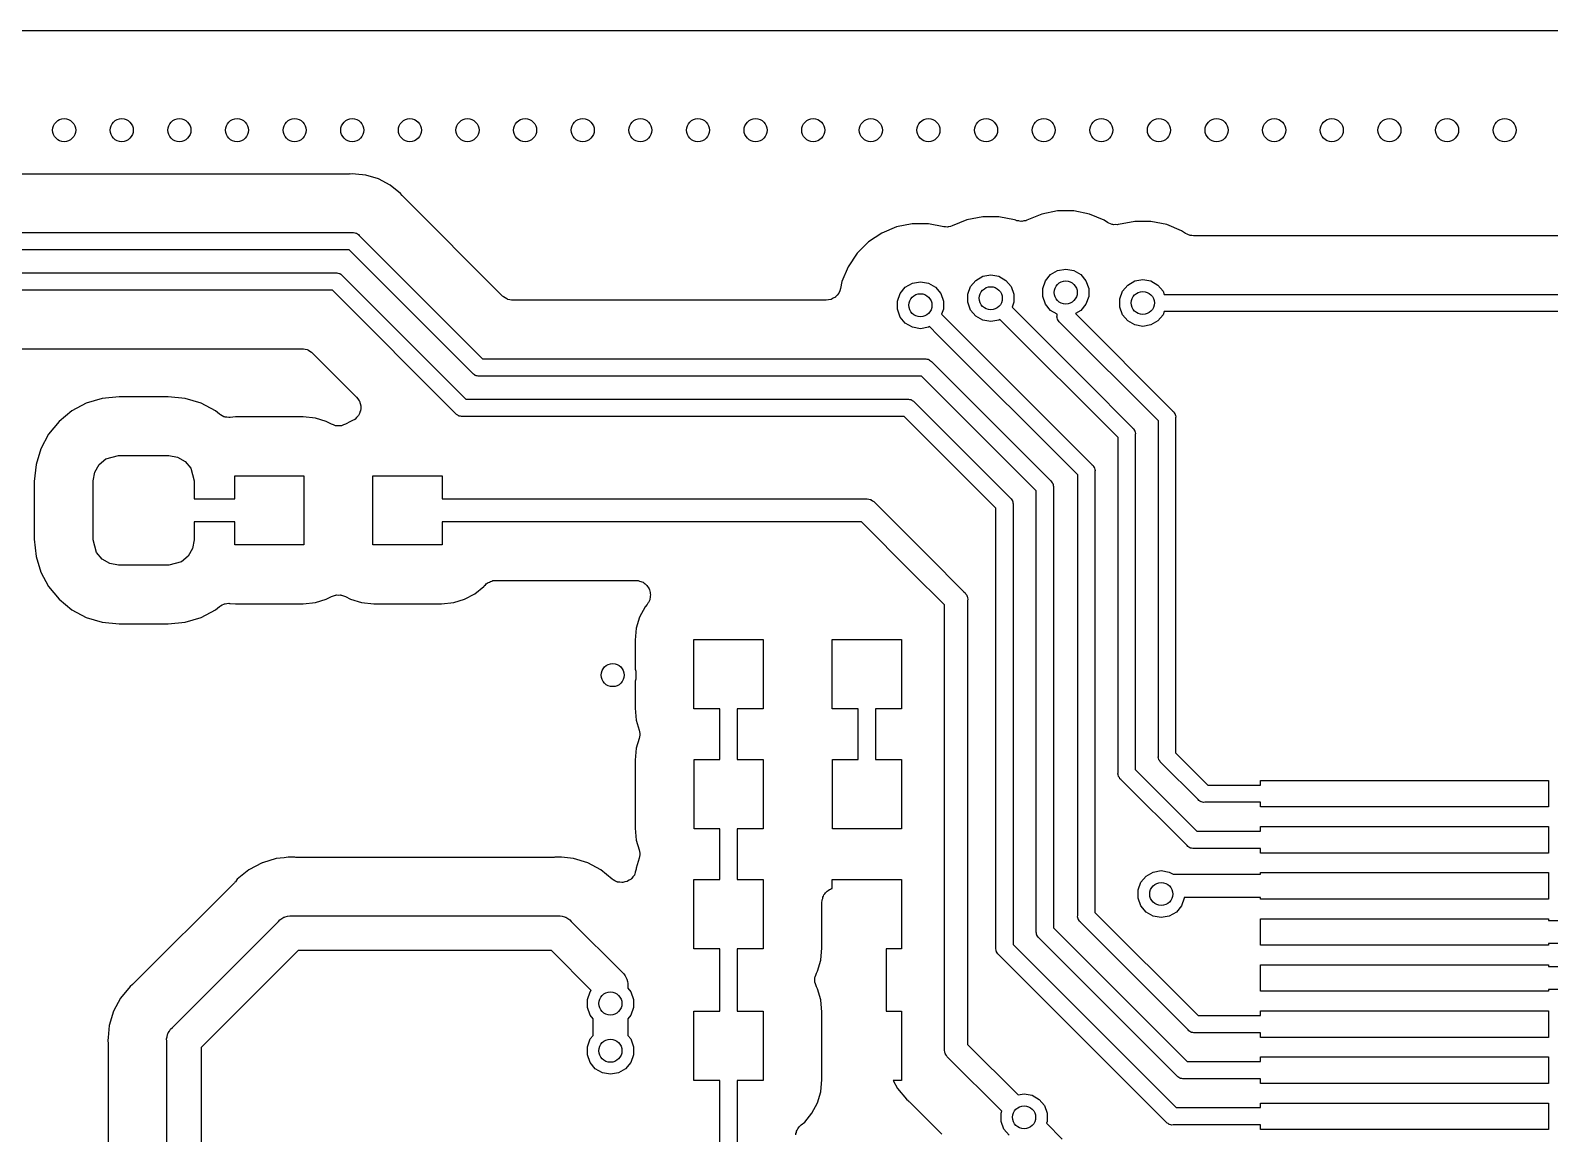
# Model space of a CAD drawing. Extents: x 552.7 to 632.3, y 410.9 to 459.8.
# Drawn here: x 580.66 to 593.84, y 450.2 to 459.78 of the extents above; entities that cross this region are included whole.
import ezdxf

# ---------------------------------------------------------------- set-up
doc = ezdxf.new("R2010")
doc.units = 0
doc.header["$MEASUREMENT"] = 0
doc.layers.add('BLACK', color=7, linetype='CONTINUOUS')

msp = doc.modelspace()

# ---------------------------------------------------------------- linework, layer by layer
at = {"layer": 'BLACK', "linetype": 'CONTINUOUS'}
for p, q in [((552.785, 459.776), (604.042, 459.776)), ((583.419, 458.529), (569.491, 458.529)), ((583.426, 458.53), (583.419, 458.529)), ((583.432, 458.529), (583.426, 458.53)), ((583.454, 458.531), (583.432, 458.529)), ((583.477, 458.529), (583.454, 458.531)), ((583.569, 458.52), (583.477, 458.529)), ((583.477, 458.529), (583.477, 458.529)), ((583.679, 458.487), (583.569, 458.52)), ((583.78, 458.433), (583.679, 458.487)), ((583.869, 458.36), (583.78, 458.433)), ((583.883, 458.342), (583.869, 458.36)), ((583.888, 458.338), (583.883, 458.342)), ((583.891, 458.333), (583.888, 458.338)), ((584.754, 457.47), (583.891, 458.333)), ((588.784, 458.132), (588.656, 458.079)), ((588.921, 458.159), (588.784, 458.132)), ((589.061, 458.159), (588.921, 458.159)), ((589.197, 458.132), (589.061, 458.159)), ((589.207, 458.128), (589.197, 458.132)), ((589.212, 458.127), (589.207, 458.128)), ((589.217, 458.124), (589.212, 458.127)), ((589.234, 458.122), (589.217, 458.124)), ((589.25, 458.118), (589.234, 458.122)), ((589.256, 458.119), (589.25, 458.118)), ((589.261, 458.118), (589.256, 458.119)), ((589.277, 458.122), (589.261, 458.118)), ((589.294, 458.124), (589.277, 458.122)), ((589.299, 458.127), (589.294, 458.124)), ((589.304, 458.128), (589.299, 458.127)), ((589.434, 458.182), (589.304, 458.128)), ((589.571, 458.209), (589.434, 458.182)), ((589.711, 458.209), (589.571, 458.209)), ((589.847, 458.182), (589.711, 458.209)), ((589.976, 458.128), (589.847, 458.182)), ((590.005, 458.109), (589.976, 458.128)), ((590.24, 458.118), (590.1, 458.09)), ((590.38, 458.118), (590.24, 458.118)), ((590.517, 458.091), (590.38, 458.118)), ((569.459, 458.021), (583.451, 458.021)), ((583.451, 458.021), (583.461, 458.022)), ((583.461, 458.022), (583.471, 458.019)), ((583.471, 458.019), (583.48, 458.017)), ((583.48, 458.017), (583.483, 458.016)), ((583.483, 458.016), (583.487, 458.015)), ((583.487, 458.015), (583.495, 458.009)), ((583.495, 458.009), (583.503, 458.004)), ((583.503, 458.004), (583.51, 457.996)), ((583.51, 457.996), (584.328, 457.178)), ((588.045, 458.017), (587.929, 457.94)), ((588.173, 458.071), (588.045, 458.017)), ((588.31, 458.098), (588.173, 458.071)), ((588.45, 458.098), (588.31, 458.098)), ((588.583, 458.071), (588.45, 458.098)), ((588.598, 458.071), (588.583, 458.071)), ((588.613, 458.069), (588.598, 458.071)), ((588.62, 458.071), (588.613, 458.069)), ((588.627, 458.071), (588.62, 458.071)), ((588.642, 458.075), (588.627, 458.071)), ((588.656, 458.079), (588.642, 458.075)), ((590.01, 458.107), (590.005, 458.109)), ((590.014, 458.103), (590.01, 458.107)), ((590.03, 458.098), (590.014, 458.103)), ((590.045, 458.091), (590.03, 458.098)), ((590.051, 458.091), (590.045, 458.091)), ((590.056, 458.089), (590.051, 458.091)), ((590.073, 458.09), (590.056, 458.089)), ((590.089, 458.088), (590.073, 458.09)), ((590.095, 458.09), (590.089, 458.088)), ((590.1, 458.09), (590.095, 458.09)), ((590.645, 458.037), (590.517, 458.091)), ((590.68, 458.014), (590.645, 458.037)), ((590.694, 458.008), (590.68, 458.014)), ((590.707, 458.001), (590.694, 458.008)), ((590.714, 457.999), (590.707, 458.001)), ((590.72, 457.997), (590.714, 457.999)), ((590.735, 457.996), (590.72, 457.997)), ((590.75, 457.993), (590.735, 457.996)), ((594.685, 457.993), (590.75, 457.993)), ((583.423, 457.871), (569.487, 457.871)), ((584.222, 457.072), (583.423, 457.871)), ((587.929, 457.94), (587.83, 457.841)), ((587.753, 457.725), (587.699, 457.597)), ((587.83, 457.841), (587.753, 457.725)), ((569.609, 457.671), (583.306, 457.671)), ((583.306, 457.671), (583.316, 457.672)), ((583.316, 457.672), (583.326, 457.669)), ((583.326, 457.669), (583.335, 457.667)), ((583.335, 457.667), (583.338, 457.666)), ((583.338, 457.666), (583.342, 457.665)), ((583.342, 457.665), (583.35, 457.659)), ((583.35, 457.659), (583.358, 457.654)), ((583.358, 457.654), (583.365, 457.646)), ((583.365, 457.646), (584.436, 456.575)), ((587.699, 457.597), (587.687, 457.535)), ((588.311, 457.581), (588.38, 457.593)), ((588.38, 457.593), (588.449, 457.581)), ((588.815, 457.552), (588.86, 457.606)), ((588.86, 457.606), (588.921, 457.642)), ((588.921, 457.642), (588.991, 457.654)), ((588.991, 457.654), (589.06, 457.642)), ((589.06, 457.642), (589.121, 457.606)), ((589.121, 457.606), (589.167, 457.552)), ((589.441, 457.536), (589.465, 457.602)), ((589.465, 457.602), (589.51, 457.656)), ((589.51, 457.656), (589.571, 457.692)), ((589.571, 457.692), (589.641, 457.704)), ((589.641, 457.704), (589.71, 457.692)), ((589.71, 457.692), (589.771, 457.656)), ((589.771, 457.656), (589.817, 457.602)), ((589.817, 457.602), (589.841, 457.536)), ((590.179, 457.566), (590.241, 457.601)), ((590.241, 457.601), (590.31, 457.613)), ((590.31, 457.613), (590.379, 457.601)), ((590.379, 457.601), (590.441, 457.566)), ((583.278, 457.521), (569.637, 457.521)), ((584.35, 456.449), (583.278, 457.521)), ((584.759, 457.467), (584.754, 457.47)), ((584.762, 457.463), (584.759, 457.467)), ((584.777, 457.454), (584.762, 457.463)), ((584.79, 457.445), (584.777, 457.454)), ((587.624, 457.451), (587.606, 457.441)), ((587.642, 457.461), (587.624, 457.451)), ((587.643, 457.462), (587.642, 457.461)), ((587.644, 457.463), (587.643, 457.462)), ((587.657, 457.479), (587.644, 457.463)), ((587.671, 457.494), (587.657, 457.479)), ((587.672, 457.495), (587.671, 457.494)), ((587.68, 457.516), (587.672, 457.496)), ((587.672, 457.496), (587.672, 457.495)), ((587.687, 457.535), (587.68, 457.516)), ((588.18, 457.425), (588.204, 457.492)), ((588.204, 457.492), (588.249, 457.546)), ((588.249, 457.546), (588.311, 457.581)), ((588.449, 457.581), (588.511, 457.546)), ((588.511, 457.546), (588.556, 457.492)), ((588.556, 457.492), (588.58, 457.425)), ((588.791, 457.486), (588.815, 457.552)), ((588.791, 457.416), (588.791, 457.486)), ((589.167, 457.552), (589.191, 457.486)), ((589.191, 457.486), (589.191, 457.416)), ((589.441, 457.466), (589.441, 457.536)), ((589.465, 457.399), (589.441, 457.466)), ((589.841, 457.466), (589.817, 457.399)), ((589.841, 457.536), (589.841, 457.466)), ((590.11, 457.445), (590.134, 457.512)), ((590.134, 457.512), (590.179, 457.566)), ((590.441, 457.566), (590.486, 457.512)), ((590.486, 457.512), (590.496, 457.485)), ((590.496, 457.485), (594.717, 457.485)), ((584.796, 457.443), (584.79, 457.445)), ((584.801, 457.441), (584.796, 457.443)), ((584.817, 457.438), (584.801, 457.441)), ((584.833, 457.433), (584.817, 457.438)), ((584.839, 457.434), (584.833, 457.433)), ((584.844, 457.433), (584.839, 457.434)), ((587.562, 457.433), (584.844, 457.433)), ((587.583, 457.437), (587.562, 457.433)), ((587.603, 457.44), (587.583, 457.437)), ((587.605, 457.44), (587.603, 457.44)), ((587.606, 457.441), (587.605, 457.44)), ((588.18, 457.355), (588.18, 457.425)), ((588.204, 457.288), (588.18, 457.355)), ((588.58, 457.355), (588.564, 457.312)), ((588.58, 457.425), (588.58, 457.355)), ((588.815, 457.349), (588.791, 457.416)), ((588.86, 457.295), (588.815, 457.349)), ((589.191, 457.416), (589.175, 457.373)), ((589.175, 457.373), (589.818, 456.73)), ((589.51, 457.345), (589.465, 457.399)), ((589.566, 457.313), (589.51, 457.345)), ((589.771, 457.345), (589.725, 457.318)), ((589.817, 457.399), (589.771, 457.345)), ((590.11, 457.375), (590.11, 457.445)), ((590.134, 457.308), (590.11, 457.375)), ((590.496, 457.335), (590.486, 457.308)), ((594.689, 457.335), (590.496, 457.335)), ((588.249, 457.234), (588.204, 457.288)), ((588.311, 457.199), (588.249, 457.234)), ((588.38, 457.187), (588.311, 457.199)), ((588.449, 457.199), (588.38, 457.187)), ((588.459, 457.205), (588.449, 457.199)), ((588.532, 457.132), (588.459, 457.205)), ((588.564, 457.312), (588.638, 457.238)), ((588.638, 457.238), (588.638, 457.238)), ((588.638, 457.238), (589.871, 456.005)), ((588.921, 457.26), (588.86, 457.295)), ((588.991, 457.248), (588.921, 457.26)), ((589.06, 457.26), (588.991, 457.248)), ((589.07, 457.266), (589.06, 457.26)), ((590.095, 456.241), (589.07, 457.266)), ((589.565, 457.289), (589.566, 457.299)), ((589.568, 457.28), (589.565, 457.289)), ((589.566, 457.299), (589.566, 457.313)), ((589.569, 457.27), (589.568, 457.28)), ((589.571, 457.267), (589.569, 457.27)), ((589.572, 457.264), (589.571, 457.267)), ((589.578, 457.256), (589.572, 457.264)), ((589.583, 457.247), (589.578, 457.256)), ((589.59, 457.241), (589.583, 457.247)), ((590.445, 456.386), (589.59, 457.241)), ((589.725, 457.318), (590.571, 456.472)), ((590.179, 457.254), (590.134, 457.308)), ((590.241, 457.219), (590.179, 457.254)), ((590.31, 457.207), (590.241, 457.219)), ((590.379, 457.219), (590.31, 457.207)), ((590.441, 457.254), (590.379, 457.219)), ((590.486, 457.308), (590.441, 457.254)), ((584.495, 456.799), (584.222, 457.072)), ((584.222, 457.072), (584.222, 457.072)), ((584.328, 457.178), (584.328, 457.178)), ((584.328, 457.178), (584.581, 456.925)), ((589.745, 455.919), (588.532, 457.132)), ((588.532, 457.132), (588.532, 457.132)), ((577.589, 457.013), (583.015, 457.013)), ((583.015, 457.013), (583.021, 457.012)), ((583.021, 457.012), (583.026, 457.012)), ((583.026, 457.012), (583.042, 457.008)), ((583.042, 457.008), (583.059, 457.005)), ((583.059, 457.005), (583.064, 457.002)), ((583.064, 457.002), (583.069, 457.001)), ((583.069, 457.001), (583.083, 456.991)), ((583.083, 456.991), (583.097, 456.983)), ((583.097, 456.983), (583.1, 456.979)), ((583.1, 456.979), (583.105, 456.975)), ((583.105, 456.975), (583.488, 456.593)), ((584.581, 456.925), (588.417, 456.925)), ((588.417, 456.925), (588.427, 456.926)), ((588.427, 456.926), (588.436, 456.923)), ((588.436, 456.923), (588.446, 456.922)), ((584.501, 456.792), (584.495, 456.799)), ((584.51, 456.787), (584.501, 456.792)), ((588.446, 456.922), (588.449, 456.92)), ((588.449, 456.92), (588.452, 456.919)), ((588.452, 456.919), (588.46, 456.913)), ((588.46, 456.913), (588.469, 456.908)), ((588.469, 456.908), (588.475, 456.901)), ((588.475, 456.901), (589.511, 455.865)), ((584.518, 456.781), (584.51, 456.787)), ((584.521, 456.78), (584.518, 456.781)), ((584.524, 456.778), (584.521, 456.78)), ((584.534, 456.777), (584.524, 456.778)), ((584.543, 456.774), (584.534, 456.777)), ((584.553, 456.775), (584.543, 456.774)), ((588.389, 456.775), (584.553, 456.775)), ((589.385, 455.779), (588.389, 456.775)), ((589.818, 456.73), (589.818, 456.73)), ((589.818, 456.73), (590.221, 456.327)), ((581.142, 456.54), (581.016, 456.473)), ((581.279, 456.581), (581.142, 456.54)), ((581.427, 456.596), (581.279, 456.581)), ((581.853, 456.596), (581.427, 456.596)), ((582.001, 456.581), (581.853, 456.596)), ((582.138, 456.54), (582.001, 456.581)), ((582.264, 456.473), (582.138, 456.54)), ((583.488, 456.593), (583.499, 456.577)), ((583.499, 456.577), (583.511, 456.561)), ((583.511, 456.561), (583.512, 456.559)), ((583.512, 456.559), (583.513, 456.557)), ((583.513, 456.557), (583.518, 456.538)), ((583.518, 456.538), (583.524, 456.518)), ((584.436, 456.575), (588.267, 456.575)), ((588.267, 456.575), (588.277, 456.576)), ((588.277, 456.576), (588.286, 456.573)), ((588.286, 456.573), (588.296, 456.572)), ((588.296, 456.572), (588.299, 456.57)), ((588.299, 456.57), (588.302, 456.569)), ((588.302, 456.569), (588.31, 456.563)), ((588.31, 456.563), (588.319, 456.558)), ((588.319, 456.558), (588.325, 456.551)), ((588.325, 456.551), (589.161, 455.715)), ((581.016, 456.473), (580.906, 456.382)), ((582.298, 456.445), (582.264, 456.473)), ((582.303, 456.442), (582.298, 456.445)), ((582.307, 456.438), (582.303, 456.442)), ((582.322, 456.431), (582.307, 456.438)), ((582.336, 456.423), (582.322, 456.431)), ((582.342, 456.422), (582.336, 456.423)), ((582.347, 456.42), (582.342, 456.422)), ((582.363, 456.419), (582.347, 456.42)), ((582.38, 456.416), (582.363, 456.419)), ((582.385, 456.417), (582.38, 456.416)), ((582.391, 456.417), (582.385, 456.417)), ((582.436, 456.421), (582.391, 456.417)), ((583.024, 456.421), (582.436, 456.421)), ((583.13, 456.411), (583.024, 456.421)), ((583.225, 456.382), (583.13, 456.411)), ((583.471, 456.399), (583.453, 456.391)), ((583.472, 456.401), (583.471, 456.399)), ((583.474, 456.402), (583.472, 456.401)), ((583.488, 456.416), (583.474, 456.402)), ((583.502, 456.43), (583.488, 456.416)), ((583.503, 456.432), (583.502, 456.43)), ((583.504, 456.434), (583.503, 456.432)), ((583.512, 456.452), (583.504, 456.434)), ((583.52, 456.47), (583.512, 456.452)), ((583.521, 456.472), (583.52, 456.47)), ((583.523, 456.494), (583.521, 456.474)), ((583.521, 456.474), (583.521, 456.472)), ((583.524, 456.514), (583.523, 456.494)), ((583.524, 456.518), (583.524, 456.516)), ((583.524, 456.516), (583.524, 456.514)), ((584.356, 456.442), (584.35, 456.449)), ((584.365, 456.437), (584.356, 456.442)), ((584.373, 456.431), (584.365, 456.437)), ((584.376, 456.43), (584.373, 456.431)), ((584.379, 456.428), (584.376, 456.43)), ((584.389, 456.427), (584.379, 456.428)), ((584.398, 456.424), (584.389, 456.427)), ((584.408, 456.425), (584.398, 456.424)), ((588.239, 456.425), (584.408, 456.425)), ((589.035, 455.629), (588.239, 456.425)), ((590.571, 456.472), (590.578, 456.466)), ((590.578, 456.466), (590.583, 456.457)), ((590.583, 456.457), (590.589, 456.449)), ((590.589, 456.449), (590.59, 456.446)), ((590.59, 456.446), (590.592, 456.443)), ((590.592, 456.443), (590.593, 456.433)), ((590.593, 456.433), (590.596, 456.423)), ((590.596, 456.423), (590.595, 456.413)), ((590.595, 456.413), (590.595, 453.506)), ((580.815, 456.271), (580.748, 456.145)), ((580.906, 456.382), (580.815, 456.271)), ((583.27, 456.358), (583.225, 456.382)), ((583.287, 456.352), (583.27, 456.358)), ((583.304, 456.345), (583.287, 456.352)), ((583.308, 456.345), (583.304, 456.345)), ((583.312, 456.344), (583.308, 456.345)), ((583.33, 456.345), (583.312, 456.344)), ((583.348, 456.344), (583.33, 456.345)), ((583.352, 456.345), (583.348, 456.344)), ((583.356, 456.345), (583.352, 456.345)), ((583.373, 456.352), (583.356, 456.345)), ((583.39, 456.358), (583.373, 456.352)), ((583.435, 456.382), (583.39, 456.358)), ((583.453, 456.391), (583.435, 456.382)), ((583.435, 456.382), (583.435, 456.382)), ((590.221, 456.327), (590.228, 456.321)), ((590.228, 456.321), (590.233, 456.312)), ((590.233, 456.312), (590.239, 456.304)), ((590.239, 456.304), (590.24, 456.301)), ((590.24, 456.301), (590.242, 456.298)), ((590.242, 456.298), (590.243, 456.288)), ((590.243, 456.288), (590.246, 456.278)), ((590.246, 456.278), (590.245, 456.268)), ((590.245, 456.268), (590.245, 453.361)), ((590.445, 453.478), (590.445, 456.386)), ((580.748, 456.145), (580.706, 456.009)), ((590.095, 453.333), (590.095, 456.241)), ((580.706, 456.009), (580.691, 455.86)), ((581.216, 455.941), (581.254, 456.007)), ((581.254, 456.007), (581.312, 456.056)), ((581.312, 456.056), (581.421, 456.085)), ((581.421, 456.085), (581.859, 456.085)), ((581.859, 456.085), (581.934, 456.072)), ((581.934, 456.072), (581.999, 456.034)), ((581.999, 456.034), (582.048, 455.976)), ((589.871, 456.005), (589.878, 455.999)), ((581.202, 455.866), (581.216, 455.941)), ((582.048, 455.976), (582.077, 455.866)), ((582.43, 455.71), (582.43, 455.91)), ((582.43, 455.91), (583.03, 455.91)), ((583.03, 455.91), (583.03, 455.31)), ((583.63, 455.31), (583.63, 455.91)), ((583.63, 455.91), (584.23, 455.91)), ((584.23, 455.91), (584.23, 455.71)), ((589.745, 452.093), (589.745, 455.919)), ((589.878, 455.999), (589.883, 455.99)), ((589.883, 455.99), (589.889, 455.982)), ((589.889, 455.982), (589.89, 455.979)), ((589.89, 455.979), (589.892, 455.976)), ((589.892, 455.976), (589.893, 455.966)), ((589.893, 455.966), (589.896, 455.957)), ((589.896, 455.957), (589.895, 455.947)), ((589.895, 455.947), (589.895, 452.121)), ((580.691, 455.86), (580.691, 455.36)), ((581.202, 455.354), (581.202, 455.866)), ((582.077, 455.866), (582.077, 455.71)), ((589.385, 451.958), (589.385, 455.779)), ((589.511, 455.865), (589.518, 455.859)), ((589.518, 455.859), (589.523, 455.85)), ((589.523, 455.85), (589.529, 455.842)), ((589.529, 455.842), (589.53, 455.839)), ((589.53, 455.839), (589.532, 455.836)), ((589.532, 455.836), (589.533, 455.826)), ((589.533, 455.826), (589.536, 455.817)), ((589.536, 455.817), (589.535, 455.807)), ((589.535, 455.807), (589.535, 451.986)), ((582.077, 455.71), (582.43, 455.71)), ((584.23, 455.71), (587.906, 455.71)), ((587.906, 455.71), (587.919, 455.711)), ((587.919, 455.711), (587.932, 455.708)), ((587.932, 455.708), (587.945, 455.705)), ((587.945, 455.705), (587.949, 455.703)), ((587.949, 455.703), (587.953, 455.702)), ((587.953, 455.702), (587.964, 455.694)), ((587.964, 455.694), (587.975, 455.688)), ((587.975, 455.688), (587.984, 455.678)), ((587.984, 455.678), (588.445, 455.217)), ((589.035, 451.813), (589.035, 455.629)), ((589.161, 455.715), (589.168, 455.709)), ((589.168, 455.709), (589.173, 455.7)), ((589.173, 455.7), (589.179, 455.692)), ((589.179, 455.692), (589.18, 455.689)), ((589.18, 455.689), (589.182, 455.686)), ((589.182, 455.686), (589.183, 455.676)), ((589.183, 455.676), (589.186, 455.667)), ((589.186, 455.667), (589.185, 455.657)), ((589.185, 455.657), (589.185, 451.841)), ((582.43, 455.51), (582.077, 455.51)), ((582.077, 455.51), (582.077, 455.354)), ((582.43, 455.31), (582.43, 455.51)), ((587.869, 455.51), (584.23, 455.51)), ((584.23, 455.51), (584.23, 455.31)), ((588.303, 455.075), (587.869, 455.51)), ((580.691, 455.36), (580.706, 455.211)), ((581.232, 455.244), (581.202, 455.354)), ((582.077, 455.354), (582.064, 455.279)), ((580.706, 455.211), (580.748, 455.075)), ((581.281, 455.186), (581.232, 455.244)), ((582.026, 455.213), (581.968, 455.164)), ((582.064, 455.279), (582.026, 455.213)), ((583.03, 455.31), (582.43, 455.31)), ((584.23, 455.31), (583.63, 455.31)), ((588.445, 455.217), (588.758, 454.904)), ((581.346, 455.148), (581.281, 455.186)), ((581.421, 455.135), (581.346, 455.148)), ((581.859, 455.135), (581.421, 455.135)), ((581.968, 455.164), (581.859, 455.135)), ((580.748, 455.075), (580.815, 454.949)), ((580.815, 454.949), (580.906, 454.838)), ((584.514, 454.886), (584.591, 454.949)), ((584.591, 454.949), (584.596, 454.956)), ((584.596, 454.956), (584.605, 454.963)), ((584.605, 454.963), (584.613, 454.972)), ((584.613, 454.972), (584.622, 454.978)), ((584.622, 454.978), (584.63, 454.984)), ((584.63, 454.984), (584.641, 454.988)), ((584.641, 454.988), (584.651, 454.994)), ((584.651, 454.994), (584.661, 454.996)), ((584.661, 454.996), (584.671, 455)), ((584.671, 455), (584.683, 455)), ((584.683, 455), (584.694, 455.002)), ((584.694, 455.002), (585.911, 455.002)), ((585.911, 455.002), (585.921, 455)), ((585.921, 455), (585.932, 455)), ((585.932, 455), (585.943, 454.996)), ((585.943, 454.996), (585.954, 454.994)), ((585.954, 454.994), (585.963, 454.989)), ((585.963, 454.989), (585.973, 454.986)), ((585.973, 454.986), (585.982, 454.978)), ((585.982, 454.978), (585.993, 454.972)), ((585.993, 454.972), (585.999, 454.964)), ((585.999, 454.964), (586.007, 454.958)), ((586.007, 454.958), (586.013, 454.948)), ((586.013, 454.948), (586.021, 454.938)), ((588.59, 454.789), (588.303, 455.075)), ((580.906, 454.838), (581.016, 454.747)), ((583.13, 454.809), (583.225, 454.838)), ((583.225, 454.838), (583.27, 454.862)), ((583.27, 454.862), (583.287, 454.868)), ((583.287, 454.868), (583.304, 454.875)), ((583.304, 454.875), (583.308, 454.875)), ((583.308, 454.875), (583.312, 454.876)), ((583.312, 454.876), (583.33, 454.875)), ((583.33, 454.875), (583.348, 454.876)), ((583.348, 454.876), (583.352, 454.875)), ((583.352, 454.875), (583.356, 454.875)), ((583.356, 454.875), (583.373, 454.868)), ((583.373, 454.868), (583.39, 454.862)), ((583.39, 454.862), (583.435, 454.838)), ((583.435, 454.838), (583.53, 454.809)), ((584.33, 454.809), (584.425, 454.838)), ((584.425, 454.838), (584.514, 454.886)), ((586.021, 454.938), (586.025, 454.929)), ((586.025, 454.823), (586.021, 454.811)), ((586.025, 454.929), (586.03, 454.92)), ((586.031, 454.833), (586.025, 454.823)), ((586.03, 454.92), (586.032, 454.908)), ((586.032, 454.843), (586.031, 454.833)), ((586.032, 454.908), (586.036, 454.897)), ((586.036, 454.853), (586.032, 454.843)), ((586.036, 454.897), (586.036, 454.887)), ((586.036, 454.887), (586.038, 454.876)), ((586.038, 454.876), (586.036, 454.865)), ((586.036, 454.865), (586.036, 454.853)), ((588.758, 454.904), (588.768, 454.895)), ((588.768, 454.895), (588.774, 454.884)), ((588.774, 454.884), (588.782, 454.873)), ((588.782, 454.873), (588.783, 454.869)), ((588.783, 454.869), (588.785, 454.865)), ((588.785, 454.865), (588.788, 454.852)), ((588.788, 454.852), (588.791, 454.839)), ((588.791, 454.839), (588.79, 454.826)), ((588.79, 454.826), (588.79, 450.973)), ((581.016, 454.747), (581.142, 454.68)), ((582.138, 454.68), (582.264, 454.747)), ((582.264, 454.747), (582.298, 454.775)), ((582.298, 454.775), (582.303, 454.778)), ((582.303, 454.778), (582.307, 454.782)), ((582.307, 454.782), (582.322, 454.789)), ((582.322, 454.789), (582.336, 454.797)), ((582.336, 454.797), (582.342, 454.798)), ((582.342, 454.798), (582.347, 454.8)), ((582.347, 454.8), (582.363, 454.801)), ((582.363, 454.801), (582.38, 454.804)), ((582.38, 454.804), (582.385, 454.803)), ((582.385, 454.803), (582.391, 454.803)), ((582.391, 454.803), (582.436, 454.799)), ((582.436, 454.799), (583.024, 454.799)), ((583.024, 454.799), (583.13, 454.809)), ((583.53, 454.809), (583.636, 454.799)), ((583.636, 454.799), (584.224, 454.799)), ((584.224, 454.799), (584.33, 454.809)), ((585.943, 454.684), (585.914, 454.588)), ((585.991, 454.772), (585.943, 454.684)), ((586.009, 454.794), (585.991, 454.772)), ((586.014, 454.804), (586.009, 454.794)), ((586.021, 454.811), (586.014, 454.804)), ((588.59, 450.936), (588.59, 454.789)), ((581.142, 454.68), (581.279, 454.639)), ((581.279, 454.639), (581.427, 454.624)), ((581.427, 454.624), (581.853, 454.624)), ((581.853, 454.624), (582.001, 454.639)), ((582.001, 454.639), (582.138, 454.68)), ((585.914, 454.588), (585.904, 454.482)), ((585.904, 454.482), (585.904, 454.232)), ((586.415, 453.888), (586.415, 454.488)), ((586.415, 454.488), (587.015, 454.488)), ((587.015, 454.488), (587.015, 453.888)), ((587.615, 453.888), (587.615, 454.488)), ((587.615, 454.488), (588.215, 454.488)), ((588.215, 454.488), (588.215, 453.888)), ((585.904, 454.232), (585.91, 454.215)), ((585.91, 454.215), (585.91, 454.145)), ((585.91, 454.145), (585.904, 454.128)), ((585.904, 454.128), (585.904, 453.894)), ((585.904, 453.894), (585.914, 453.789)), ((585.914, 453.789), (585.94, 453.703)), ((586.64, 453.888), (586.415, 453.888)), ((586.64, 453.447), (586.64, 453.888)), ((587.015, 453.888), (586.79, 453.888)), ((586.79, 453.888), (586.79, 453.447)), ((587.841, 453.888), (587.615, 453.888)), ((587.841, 453.447), (587.841, 453.888)), ((588.215, 453.888), (587.991, 453.888)), ((587.991, 453.888), (587.991, 453.447)), ((585.94, 453.63), (585.915, 453.546)), ((585.94, 453.703), (585.942, 453.688)), ((585.942, 453.645), (585.94, 453.63)), ((585.942, 453.688), (585.945, 453.674)), ((585.945, 453.66), (585.942, 453.645)), ((585.945, 453.674), (585.945, 453.667)), ((585.945, 453.667), (585.945, 453.66)), ((585.915, 453.546), (585.904, 453.441)), ((590.595, 453.506), (590.875, 453.226)), ((585.904, 453.441), (585.904, 452.853)), ((586.416, 452.847), (586.416, 453.447)), ((586.416, 453.447), (586.64, 453.447)), ((586.79, 453.447), (587.016, 453.447)), ((587.016, 453.447), (587.016, 452.847)), ((587.616, 452.847), (587.616, 453.447)), ((587.616, 453.447), (587.841, 453.447)), ((587.991, 453.447), (588.216, 453.447)), ((588.216, 453.447), (588.216, 452.847)), ((590.444, 453.468), (590.445, 453.478)), ((590.447, 453.459), (590.444, 453.468)), ((590.448, 453.449), (590.447, 453.459)), ((590.45, 453.446), (590.448, 453.449)), ((590.451, 453.443), (590.45, 453.446)), ((590.457, 453.435), (590.451, 453.443)), ((590.462, 453.426), (590.457, 453.435)), ((590.469, 453.42), (590.462, 453.426)), ((590.789, 453.1), (590.469, 453.42)), ((590.094, 453.323), (590.095, 453.333)), ((590.097, 453.314), (590.094, 453.323)), ((590.098, 453.304), (590.097, 453.314)), ((590.1, 453.301), (590.098, 453.304)), ((590.101, 453.298), (590.1, 453.301)), ((590.107, 453.29), (590.101, 453.298)), ((590.112, 453.281), (590.107, 453.29)), ((590.119, 453.275), (590.112, 453.281)), ((590.694, 452.7), (590.119, 453.275)), ((590.245, 453.361), (590.78, 452.826)), ((591.33, 453.226), (591.33, 453.266)), ((591.33, 453.266), (593.83, 453.266)), ((593.83, 453.266), (593.83, 453.036)), ((590.795, 453.092), (590.789, 453.1)), ((590.875, 453.226), (591.33, 453.226)), ((590.804, 453.087), (590.795, 453.092)), ((590.812, 453.082), (590.804, 453.087)), ((590.815, 453.081), (590.812, 453.082)), ((590.818, 453.079), (590.815, 453.081)), ((590.828, 453.078), (590.818, 453.079)), ((590.838, 453.075), (590.828, 453.078)), ((590.847, 453.076), (590.838, 453.075)), ((591.33, 453.076), (590.847, 453.076)), ((591.33, 453.036), (591.33, 453.076)), ((593.83, 453.036), (591.33, 453.036)), ((585.904, 452.853), (585.915, 452.747)), ((586.64, 452.847), (586.416, 452.847)), ((586.64, 452.405), (586.64, 452.847)), ((587.016, 452.847), (586.79, 452.847)), ((586.79, 452.847), (586.79, 452.405)), ((588.216, 452.847), (587.616, 452.847)), ((591.33, 452.866), (593.83, 452.866)), ((591.33, 452.826), (591.33, 452.866)), ((593.83, 452.866), (593.83, 452.636)), ((585.915, 452.747), (585.94, 452.664)), ((590.78, 452.826), (591.33, 452.826)), ((582.791, 452.588), (582.672, 452.552)), ((582.858, 452.595), (582.791, 452.588)), ((582.894, 452.599), (582.858, 452.595)), ((582.858, 452.595), (582.858, 452.595)), ((582.92, 452.601), (582.894, 452.599)), ((582.894, 452.599), (582.894, 452.599)), ((582.946, 452.599), (582.92, 452.601)), ((582.952, 452.599), (582.946, 452.599)), ((582.959, 452.598), (582.952, 452.599)), ((585.201, 452.598), (582.959, 452.598)), ((585.208, 452.599), (585.201, 452.598)), ((585.214, 452.599), (585.208, 452.599)), ((585.24, 452.601), (585.214, 452.599)), ((585.266, 452.599), (585.24, 452.601)), ((585.369, 452.588), (585.266, 452.599)), ((585.266, 452.599), (585.266, 452.599)), ((585.493, 452.551), (585.369, 452.588)), ((585.94, 452.59), (585.914, 452.505)), ((585.94, 452.664), (585.942, 452.649)), ((585.942, 452.605), (585.94, 452.59)), ((585.942, 452.649), (585.945, 452.634)), ((585.945, 452.62), (585.942, 452.605)), ((585.945, 452.634), (585.945, 452.627)), ((585.945, 452.627), (585.945, 452.62)), ((590.7, 452.692), (590.694, 452.7)), ((590.709, 452.687), (590.7, 452.692)), ((590.717, 452.682), (590.709, 452.687)), ((590.72, 452.681), (590.717, 452.682)), ((590.723, 452.679), (590.72, 452.681)), ((590.733, 452.678), (590.723, 452.679)), ((590.743, 452.675), (590.733, 452.678)), ((590.752, 452.676), (590.743, 452.675)), ((591.33, 452.676), (590.752, 452.676)), ((591.33, 452.636), (591.33, 452.676)), ((593.83, 452.636), (591.33, 452.636)), ((582.553, 452.49), (582.452, 452.408)), ((582.667, 452.551), (582.553, 452.49)), ((582.672, 452.552), (582.667, 452.551)), ((585.607, 452.49), (585.493, 452.551)), ((585.706, 452.409), (585.607, 452.49)), ((585.898, 452.444), (585.886, 452.43)), ((585.899, 452.448), (585.898, 452.444)), ((585.901, 452.452), (585.899, 452.448)), ((585.906, 452.469), (585.901, 452.452)), ((585.912, 452.486), (585.906, 452.469)), ((585.913, 452.494), (585.912, 452.49)), ((585.912, 452.49), (585.912, 452.486)), ((585.914, 452.505), (585.913, 452.494)), ((590.339, 452.436), (590.401, 452.471)), ((590.401, 452.471), (590.47, 452.483)), ((590.47, 452.483), (590.539, 452.471)), ((590.539, 452.471), (590.574, 452.451)), ((590.574, 452.451), (591.33, 452.451)), ((591.33, 452.451), (591.33, 452.466)), ((591.33, 452.466), (593.83, 452.466)), ((593.83, 452.466), (593.83, 452.236)), ((582.427, 452.378), (581.552, 451.503)), ((582.431, 452.383), (582.427, 452.378)), ((582.436, 452.387), (582.431, 452.383)), ((582.452, 452.408), (582.436, 452.387)), ((585.71, 452.406), (585.706, 452.409)), ((585.713, 452.403), (585.71, 452.406)), ((585.729, 452.396), (585.713, 452.403)), ((585.745, 452.387), (585.729, 452.396)), ((585.749, 452.386), (585.745, 452.387)), ((585.753, 452.384), (585.749, 452.386)), ((585.771, 452.383), (585.753, 452.384)), ((585.788, 452.38), (585.771, 452.383)), ((585.792, 452.38), (585.788, 452.38)), ((585.797, 452.38), (585.792, 452.38)), ((585.814, 452.385), (585.797, 452.38)), ((585.832, 452.388), (585.814, 452.385)), ((585.835, 452.39), (585.832, 452.388)), ((585.839, 452.391), (585.835, 452.39)), ((585.854, 452.401), (585.839, 452.391)), ((585.87, 452.41), (585.854, 452.401)), ((585.872, 452.414), (585.87, 452.41)), ((585.876, 452.416), (585.872, 452.414)), ((585.886, 452.43), (585.876, 452.416)), ((586.415, 451.805), (586.415, 452.405)), ((586.415, 452.405), (586.64, 452.405)), ((586.79, 452.405), (587.015, 452.405)), ((587.015, 452.405), (587.015, 451.805)), ((587.571, 452.306), (587.581, 452.312)), ((587.581, 452.312), (587.59, 452.319)), ((587.59, 452.319), (587.6, 452.323)), ((587.6, 452.323), (587.61, 452.328)), ((587.61, 452.328), (587.615, 452.329)), ((587.615, 452.329), (587.615, 452.405)), ((587.615, 452.405), (588.215, 452.405)), ((588.215, 452.405), (588.215, 451.805)), ((590.27, 452.315), (590.294, 452.382)), ((590.27, 452.245), (590.27, 452.315)), ((590.294, 452.382), (590.339, 452.436)), ((587.526, 452.209), (587.528, 452.22)), ((587.526, 451.812), (587.526, 452.209)), ((587.528, 452.231), (587.532, 452.241)), ((587.528, 452.22), (587.528, 452.231)), ((587.532, 452.241), (587.534, 452.252)), ((587.534, 452.252), (587.539, 452.262)), ((587.539, 452.262), (587.543, 452.272)), ((587.543, 452.272), (587.55, 452.281)), ((587.55, 452.281), (587.556, 452.29)), ((587.556, 452.29), (587.564, 452.298)), ((587.564, 452.298), (587.571, 452.306)), ((590.294, 452.178), (590.27, 452.245)), ((590.339, 452.124), (590.294, 452.178)), ((590.646, 452.178), (590.601, 452.124)), ((590.67, 452.245), (590.646, 452.178)), ((591.33, 452.251), (590.67, 452.251)), ((590.67, 452.251), (590.67, 452.245)), ((591.33, 452.236), (591.33, 452.251)), ((593.83, 452.236), (591.33, 452.236)), ((582.809, 452.041), (582.822, 452.057)), ((582.822, 452.057), (582.839, 452.067)), ((582.839, 452.067), (582.856, 452.078)), ((582.856, 452.078), (582.862, 452.08)), ((582.862, 452.08), (582.868, 452.083)), ((582.868, 452.083), (582.887, 452.087)), ((582.887, 452.087), (582.907, 452.092)), ((582.907, 452.092), (582.927, 452.09)), ((582.927, 452.09), (585.233, 452.09)), ((585.233, 452.09), (585.253, 452.092)), ((585.253, 452.092), (585.272, 452.087)), ((585.272, 452.087), (585.292, 452.083)), ((585.292, 452.083), (585.298, 452.08)), ((585.298, 452.08), (585.304, 452.078)), ((585.304, 452.078), (585.321, 452.067)), ((585.321, 452.067), (585.338, 452.057)), ((585.338, 452.057), (585.351, 452.041)), ((589.744, 452.083), (589.745, 452.093)), ((589.747, 452.074), (589.744, 452.083)), ((589.748, 452.064), (589.747, 452.074)), ((589.75, 452.061), (589.748, 452.064)), ((589.751, 452.058), (589.75, 452.061)), ((589.757, 452.05), (589.751, 452.058)), ((589.762, 452.041), (589.757, 452.05)), ((589.895, 452.121), (590.79, 451.226)), ((590.401, 452.089), (590.339, 452.124)), ((590.47, 452.077), (590.401, 452.089)), ((590.539, 452.089), (590.47, 452.077)), ((590.601, 452.124), (590.539, 452.089)), ((591.33, 451.836), (591.33, 452.066)), ((591.33, 452.066), (593.83, 452.066)), ((593.83, 452.066), (593.83, 452.051)), ((593.83, 452.051), (595.933, 452.051)), ((581.889, 451.121), (582.809, 452.041)), ((585.351, 452.041), (585.791, 451.601)), ((589.384, 451.948), (589.385, 451.958)), ((589.387, 451.939), (589.384, 451.948)), ((589.388, 451.929), (589.387, 451.939)), ((589.39, 451.926), (589.388, 451.929)), ((589.391, 451.923), (589.39, 451.926)), ((589.397, 451.915), (589.391, 451.923)), ((589.402, 451.906), (589.397, 451.915)), ((589.535, 451.986), (590.695, 450.826)), ((589.769, 452.035), (589.762, 452.041)), ((590.704, 451.1), (589.769, 452.035)), ((582.982, 451.79), (582.14, 450.948)), ((585.178, 451.79), (582.982, 451.79)), ((585.524, 451.444), (585.178, 451.79)), ((586.64, 451.805), (586.415, 451.805)), ((586.64, 451.262), (586.64, 451.805)), ((587.015, 451.805), (586.79, 451.805)), ((586.79, 451.805), (586.79, 451.262)), ((587.516, 451.706), (587.526, 451.812)), ((588.215, 451.805), (588.082, 451.805)), ((588.082, 451.805), (588.082, 451.262)), ((589.034, 451.803), (589.035, 451.813)), ((589.037, 451.794), (589.034, 451.803)), ((589.038, 451.784), (589.037, 451.794)), ((589.04, 451.781), (589.038, 451.784)), ((589.185, 451.841), (590.6, 450.426)), ((589.409, 451.9), (589.402, 451.906)), ((590.609, 450.7), (589.409, 451.9)), ((593.83, 451.836), (591.33, 451.836)), ((595.82, 451.851), (593.83, 451.851)), ((593.83, 451.851), (593.83, 451.836)), ((587.487, 451.61), (587.516, 451.706)), ((589.041, 451.778), (589.04, 451.781)), ((589.047, 451.77), (589.041, 451.778)), ((589.052, 451.761), (589.047, 451.77)), ((589.059, 451.755), (589.052, 451.761)), ((590.514, 450.3), (589.059, 451.755)), ((591.33, 451.436), (591.33, 451.666)), ((591.33, 451.666), (593.83, 451.666)), ((593.83, 451.666), (593.83, 451.651)), ((593.83, 451.651), (595.048, 451.651)), ((585.791, 451.601), (585.807, 451.588)), ((585.807, 451.588), (585.817, 451.571)), ((585.817, 451.571), (585.828, 451.554)), ((585.828, 451.554), (585.83, 451.548)), ((585.83, 451.548), (585.833, 451.542)), ((585.833, 451.542), (585.837, 451.522)), ((585.837, 451.522), (585.842, 451.503)), ((587.464, 451.552), (587.465, 451.556)), ((587.465, 451.534), (587.464, 451.552)), ((587.464, 451.516), (587.465, 451.534)), ((587.465, 451.556), (587.466, 451.56)), ((587.466, 451.56), (587.472, 451.577)), ((587.472, 451.577), (587.478, 451.594)), ((587.478, 451.594), (587.487, 451.61)), ((581.522, 451.478), (581.44, 451.377)), ((581.543, 451.494), (581.522, 451.478)), ((581.547, 451.499), (581.543, 451.494)), ((581.552, 451.503), (581.547, 451.499)), ((585.49, 451.365), (585.514, 451.432)), ((585.514, 451.432), (585.524, 451.444)), ((585.842, 451.503), (585.84, 451.483)), ((585.84, 451.483), (585.84, 451.462)), ((585.84, 451.462), (585.866, 451.432)), ((585.866, 451.432), (585.89, 451.365)), ((587.465, 451.512), (587.464, 451.516)), ((587.466, 451.508), (587.465, 451.512)), ((587.472, 451.491), (587.466, 451.508)), ((587.478, 451.474), (587.472, 451.491)), ((587.487, 451.458), (587.478, 451.474)), ((587.516, 451.362), (587.487, 451.458)), ((593.83, 451.436), (591.33, 451.436)), ((595.011, 451.451), (593.83, 451.451)), ((593.83, 451.451), (593.83, 451.436)), ((581.379, 451.263), (581.342, 451.139)), ((581.44, 451.377), (581.379, 451.263)), ((585.49, 451.295), (585.49, 451.365)), ((585.514, 451.228), (585.49, 451.295)), ((585.89, 451.295), (585.866, 451.228)), ((585.89, 451.365), (585.89, 451.295)), ((586.415, 450.662), (586.415, 451.262)), ((586.415, 451.262), (586.64, 451.262)), ((586.79, 451.262), (587.015, 451.262)), ((587.015, 451.262), (587.015, 450.662)), ((587.526, 451.256), (587.516, 451.362)), ((587.526, 450.669), (587.526, 451.256)), ((588.082, 451.262), (588.215, 451.262)), ((588.215, 451.262), (588.215, 450.662)), ((591.33, 451.226), (591.33, 451.266)), ((591.33, 451.266), (593.83, 451.266)), ((593.83, 451.266), (593.83, 451.036)), ((581.342, 451.139), (581.331, 451.036)), ((585.54, 451.198), (585.514, 451.228)), ((585.54, 451.052), (585.54, 451.198)), ((585.866, 451.228), (585.84, 451.198)), ((585.84, 451.198), (585.84, 451.052)), ((590.79, 451.226), (591.33, 451.226)), ((581.331, 451.036), (581.329, 451.01)), ((581.329, 451.01), (581.331, 450.984)), ((581.331, 451.036), (581.331, 451.036)), ((581.838, 451.023), (581.843, 451.042)), ((581.84, 451.003), (581.838, 451.023)), ((581.84, 448.78), (581.84, 451.003)), ((581.843, 451.042), (581.847, 451.062)), ((581.847, 451.062), (581.85, 451.068)), ((581.85, 451.068), (581.852, 451.074)), ((581.852, 451.074), (581.863, 451.091)), ((581.863, 451.091), (581.873, 451.108)), ((581.873, 451.108), (581.889, 451.121)), ((585.49, 450.955), (585.514, 451.022)), ((585.514, 451.022), (585.54, 451.052)), ((585.84, 451.052), (585.866, 451.022)), ((585.866, 451.022), (585.89, 450.955)), ((590.71, 451.092), (590.704, 451.1)), ((590.719, 451.087), (590.71, 451.092)), ((590.727, 451.082), (590.719, 451.087)), ((590.73, 451.081), (590.727, 451.082)), ((590.733, 451.079), (590.73, 451.081)), ((590.743, 451.078), (590.733, 451.079)), ((590.753, 451.075), (590.743, 451.078)), ((590.762, 451.076), (590.753, 451.075)), ((591.33, 451.076), (590.762, 451.076)), ((591.33, 451.036), (591.33, 451.076)), ((593.83, 451.036), (591.33, 451.036)), ((581.331, 450.984), (581.331, 450.978)), ((581.331, 450.978), (581.332, 450.971)), ((581.332, 450.971), (581.332, 449.408)), ((582.14, 450.948), (582.14, 448.78)), ((585.49, 450.885), (585.49, 450.955)), ((585.514, 450.818), (585.49, 450.885)), ((585.89, 450.885), (585.866, 450.818)), ((585.89, 450.955), (585.89, 450.885)), ((588.589, 450.923), (588.59, 450.936)), ((588.592, 450.91), (588.589, 450.923)), ((588.595, 450.897), (588.592, 450.91)), ((588.597, 450.893), (588.595, 450.897)), ((588.598, 450.889), (588.597, 450.893)), ((588.606, 450.878), (588.598, 450.889)), ((588.612, 450.867), (588.606, 450.878)), ((588.622, 450.858), (588.612, 450.867)), ((588.79, 450.973), (589.228, 450.536)), ((591.33, 450.826), (591.33, 450.866)), ((591.33, 450.866), (593.83, 450.866)), ((593.83, 450.866), (593.83, 450.636)), ((585.559, 450.764), (585.514, 450.818)), ((585.621, 450.729), (585.559, 450.764)), ((585.69, 450.717), (585.621, 450.729)), ((585.759, 450.729), (585.69, 450.717)), ((585.821, 450.764), (585.759, 450.729)), ((585.866, 450.818), (585.821, 450.764)), ((589.086, 450.394), (588.622, 450.858)), ((590.695, 450.826), (591.33, 450.826)), ((586.64, 450.662), (586.415, 450.662)), ((586.64, 449.678), (586.64, 450.662)), ((587.015, 450.662), (586.79, 450.662)), ((586.79, 450.662), (586.79, 449.706)), ((587.516, 450.563), (587.526, 450.669)), ((588.215, 450.662), (588.145, 450.662)), ((588.145, 450.662), (588.182, 450.593)), ((590.615, 450.692), (590.609, 450.7)), ((590.624, 450.687), (590.615, 450.692)), ((590.632, 450.682), (590.624, 450.687)), ((590.635, 450.681), (590.632, 450.682)), ((590.638, 450.679), (590.635, 450.681)), ((590.648, 450.678), (590.638, 450.679)), ((590.658, 450.675), (590.648, 450.678)), ((590.667, 450.676), (590.658, 450.675)), ((591.33, 450.676), (590.667, 450.676)), ((591.33, 450.636), (591.33, 450.676)), ((593.83, 450.636), (591.33, 450.636)), ((587.439, 450.379), (587.487, 450.467)), ((587.487, 450.467), (587.516, 450.563)), ((588.182, 450.593), (588.258, 450.5)), ((588.258, 450.5), (588.276, 450.485)), ((588.276, 450.485), (588.28, 450.48)), ((588.28, 450.48), (588.286, 450.477)), ((588.286, 450.477), (588.565, 450.197)), ((589.228, 450.536), (589.28, 450.545)), ((589.28, 450.545), (589.349, 450.533)), ((589.349, 450.533), (589.411, 450.498)), ((589.411, 450.498), (589.456, 450.444)), ((591.33, 450.466), (593.83, 450.466)), ((591.33, 450.426), (591.33, 450.466)), ((593.83, 450.466), (593.83, 450.236)), ((587.376, 450.301), (587.439, 450.379)), ((589.08, 450.377), (589.086, 450.394)), ((589.08, 450.307), (589.08, 450.377)), ((589.456, 450.444), (589.48, 450.377)), ((589.48, 450.377), (589.48, 450.307)), ((590.6, 450.426), (591.33, 450.426)), ((587.3, 450.201), (587.304, 450.211)), ((587.3, 450.189), (587.3, 450.201)), ((587.304, 450.211), (587.306, 450.221)), ((587.306, 450.221), (587.312, 450.231)), ((587.312, 450.231), (587.316, 450.242)), ((587.316, 450.242), (587.322, 450.25)), ((587.322, 450.25), (587.328, 450.259)), ((587.328, 450.259), (587.337, 450.267)), ((587.337, 450.267), (587.344, 450.276)), ((587.344, 450.276), (587.376, 450.301)), ((589.104, 450.24), (589.08, 450.307)), ((589.149, 450.186), (589.104, 450.24)), ((589.48, 450.307), (589.474, 450.29)), ((589.474, 450.29), (589.611, 450.153)), ((590.52, 450.292), (590.514, 450.3)), ((590.529, 450.287), (590.52, 450.292)), ((590.537, 450.282), (590.529, 450.287)), ((590.54, 450.281), (590.537, 450.282)), ((590.543, 450.279), (590.54, 450.281)), ((590.553, 450.278), (590.543, 450.279)), ((590.563, 450.275), (590.553, 450.278)), ((590.572, 450.276), (590.563, 450.275)), ((591.33, 450.276), (590.572, 450.276)), ((591.33, 450.236), (591.33, 450.276)), ((593.83, 450.236), (591.33, 450.236))]:
    msp.add_line(p, q, dxfattribs=at)
at = {"layer": 'BLACK'}
for centre in [(580.95, 458.91), (581.45, 458.91), (581.95, 458.91), (582.45, 458.91), (582.95, 458.91), (583.45, 458.91), (583.95, 458.91), (584.45, 458.91), (584.95, 458.91), (585.45, 458.91), (585.95, 458.91), (586.45, 458.91), (586.95, 458.91), (587.45, 458.91), (587.95, 458.91), (588.45, 458.91), (588.95, 458.91), (589.45, 458.91), (589.95, 458.91), (590.45, 458.91), (590.95, 458.91), (591.45, 458.91), (591.95, 458.91), (592.45, 458.91), (592.95, 458.91), (593.45, 458.91), (589.641, 457.501), (588.38, 457.39), (588.991, 457.451), (590.31, 457.41), (585.71, 454.18), (590.47, 452.28), (585.69, 451.33), (585.69, 450.92), (589.28, 450.342)]:
    msp.add_circle(centre, 0.1, dxfattribs=at)

doc.saveas('drawing.dxf')
